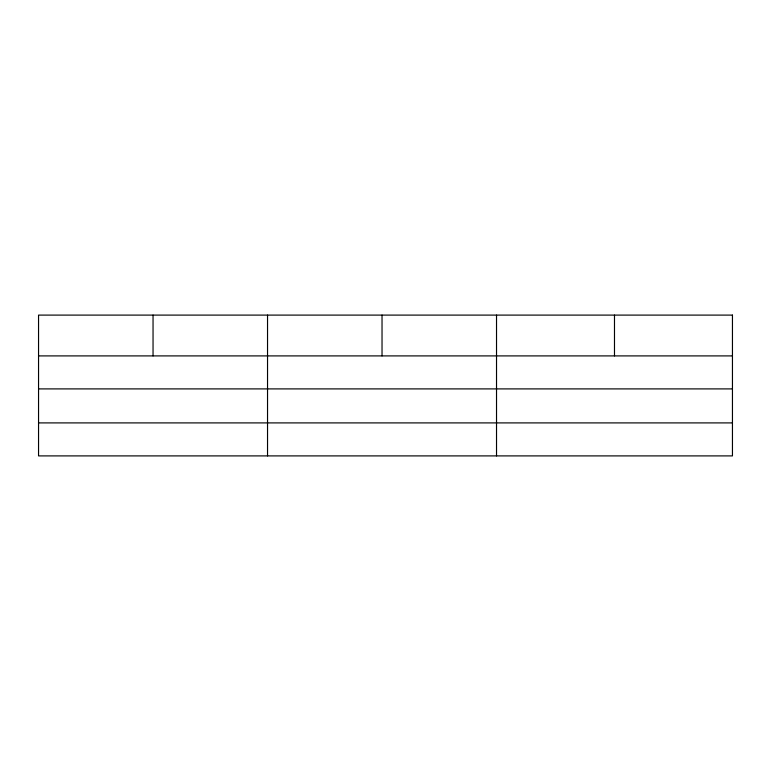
<?xml version="1.0" encoding="UTF-8"?>
<svg xmlns="http://www.w3.org/2000/svg" width="771" height="771" viewBox="0 0 771 771"><rect width="100%" height="100%" fill="white"/><g stroke="black" fill="none" stroke-linecap="round" stroke-linejoin="round"><path stroke-width="1.16" d="M38.55 355.903L732.45 355.903M38.55 388.902L732.45 388.902M38.55 422.903L732.45 422.903M614.487 315.098L614.487 355.903M496.524 315.098L496.524 455.902M382.03 315.098L382.03 355.903M267.537 315.098L267.537 455.902M153.044 315.098L153.044 355.903M732.45 315.098L38.55 315.098L38.55 455.902L732.45 455.902L732.45 315.098"/></g></svg>
